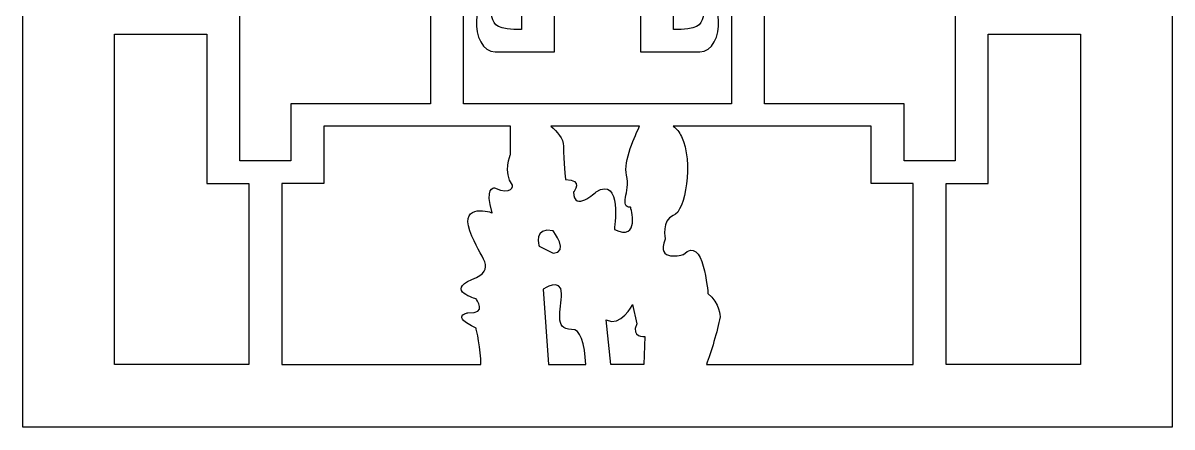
# Model space of a CAD drawing. Header units: centimetres. Extents: x 15.2 to 36.8, y -18.5 to 34.5.
# Drawn here: x 15.23 to 36.8, y -18.5 to -10.91 of the extents above; entities that cross this region are included whole.
import ezdxf

# ---------------------------------------------------------------- set-up
doc = ezdxf.new("R2010")
doc.units = ezdxf.units.CM
doc.header["$MEASUREMENT"] = 0
doc.layers.add('layer 1', color=7, linetype='Continuous')

msp = doc.modelspace()

# ---------------------------------------------------------------- linework, layer by layer
at = {"layer": 'layer 1', "color": 177}
for points, knots in [([(35.08306, -18.49868), (35.08306, -18.49868), (36.80074, -18.49868), (36.80074, -18.49868), (36.80074, -18.49868), (36.80074, -18.49868), (36.80074, -17.32512), (36.80074, -17.32512), (36.80074, -17.32512), (36.80074, -17.32512), (36.80074, 33.37273), (36.80074, 33.37273), (36.80074, 33.37273), (36.80074, 33.37273), (36.80074, 34.54629), (36.80074, 34.54629), (36.80074, 34.54629), (36.80074, 34.54629), (35.08306, 34.54629), (35.08306, 34.54629), (35.08306, 34.54629), (35.08306, 34.54629), (16.94435, 34.54629), (16.94435, 34.54629), (16.94435, 34.54629), (16.94435, 34.54629), (15.22667, 34.54629), (15.22667, 34.54629), (15.22667, 34.54629), (15.22667, 34.54629), (15.22667, 33.37273), (15.22667, 33.37273), (15.22667, 33.37273), (15.22667, 33.37273), (15.22667, -17.32512), (15.22667, -17.32512), (15.22667, -17.32512), (15.22667, -17.32512), (15.22667, -18.49868), (15.22667, -18.49868), (15.22667, -18.49868), (15.22667, -18.49868), (16.94435, -18.49868), (16.94435, -18.49868), (16.94435, -18.49868), (16.94435, -18.49868), (35.08306, -18.49868), (35.08306, -18.49868)], [0, 0, 0, 0, 0.07692308, 0.07692308, 0.07692308, 0.07692308, 0.15384615, 0.15384615, 0.15384615, 0.15384615, 0.23076923, 0.23076923, 0.23076923, 0.23076923, 0.30769231, 0.30769231, 0.30769231, 0.30769231, 0.38461538, 0.38461538, 0.38461538, 0.38461538, 0.46153846, 0.46153846, 0.46153846, 0.46153846, 0.53846154, 0.53846154, 0.53846154, 0.53846154, 0.61538462, 0.61538462, 0.61538462, 0.61538462, 0.69230769, 0.69230769, 0.69230769, 0.69230769, 0.76923077, 0.76923077, 0.76923077, 0.76923077, 0.84615385, 0.84615385, 0.84615385, 0.84615385, 1, 1, 1, 1]), ([(22.87867, -9.06434), (22.87867, -9.06434), (21.71164, -9.06434), (21.71164, -9.06434), (21.71164, -9.06434), (21.71164, -9.06434), (21.71164, 0.4053), (21.71164, 0.4053), (21.71164, 0.4053), (21.71164, 0.4053), (19.66256, 0.4053), (19.66256, 0.4053), (19.66256, 0.4053), (19.66256, 0.4053), (19.66256, -4.13049), (19.66256, -4.13049), (19.66256, -4.13049), (19.66256, -4.13049), (19.66256, -4.55298), (19.66256, -4.55298), (19.66256, -4.55298), (19.66256, -4.55298), (19.29866, -4.55298), (19.29866, -4.55298), (19.29866, -4.55298), (19.29866, -4.55298), (19.29866, -13.50065), (19.29866, -13.50065), (19.29866, -13.50065), (19.29866, -13.50065), (19.46719, -13.50065), (19.46719, -13.50065), (19.46719, -13.50065), (19.46719, -13.50065), (20.08555, -13.50065), (20.08555, -13.50065), (20.08555, -13.50065), (20.08555, -13.50065), (20.25408, -13.50065), (20.25408, -13.50065), (20.25408, -13.50065), (20.25408, -13.50065), (20.25408, -12.4254), (20.25408, -12.4254), (20.25408, -12.4254), (20.25408, -12.4254), (20.58725, -12.4254), (20.58725, -12.4254), (20.58725, -12.4254), (20.58725, -12.4254), (20.87245, -12.4254), (20.87245, -12.4254), (20.87245, -12.4254), (20.87245, -12.4254), (22.87867, -12.4254), (22.87867, -12.4254), (22.87867, -12.4254), (22.87867, -12.4254), (22.87867, -9.06434), (22.87867, -9.06434)], [0, 0, 0, 0, 0.0625, 0.0625, 0.0625, 0.0625, 0.125, 0.125, 0.125, 0.125, 0.1875, 0.1875, 0.1875, 0.1875, 0.25, 0.25, 0.25, 0.25, 0.3125, 0.3125, 0.3125, 0.3125, 0.375, 0.375, 0.375, 0.375, 0.4375, 0.4375, 0.4375, 0.4375, 0.5, 0.5, 0.5, 0.5, 0.5625, 0.5625, 0.5625, 0.5625, 0.625, 0.625, 0.625, 0.625, 0.6875, 0.6875, 0.6875, 0.6875, 0.75, 0.75, 0.75, 0.75, 0.8125, 0.8125, 0.8125, 0.8125, 0.875, 0.875, 0.875, 0.875, 1, 1, 1, 1]), ([(30.31577, 0.4053), (30.31577, 0.4053), (30.31577, -9.06434), (30.31577, -9.06434), (30.31577, -9.06434), (30.31577, -9.06434), (29.14864, -9.06434), (29.14864, -9.06434), (29.14864, -9.06434), (29.14864, -9.06434), (29.14864, -12.4254), (29.14864, -12.4254), (29.14864, -12.4254), (29.14864, -12.4254), (31.15496, -12.4254), (31.15496, -12.4254), (31.15496, -12.4254), (31.15496, -12.4254), (31.57028, -12.4254), (31.57028, -12.4254), (31.57028, -12.4254), (31.57028, -12.4254), (31.77333, -12.4254), (31.77333, -12.4254), (31.77333, -12.4254), (31.77333, -12.4254), (31.77333, -13.50065), (31.77333, -13.50065), (31.77333, -13.50065), (31.77333, -13.50065), (31.94185, -13.50065), (31.94185, -13.50065), (31.94185, -13.50065), (31.94185, -13.50065), (32.56022, -13.50065), (32.56022, -13.50065), (32.56022, -13.50065), (32.56022, -13.50065), (32.72875, -13.50065), (32.72875, -13.50065), (32.72875, -13.50065), (32.72875, -13.50065), (32.72875, -4.55298), (32.72875, -4.55298), (32.72875, -4.55298), (32.72875, -4.55298), (32.36485, -4.55298), (32.36485, -4.55298), (32.36485, -4.55298), (32.36485, -4.55298), (32.36485, -4.13049), (32.36485, -4.13049), (32.36485, -4.13049), (32.36485, -4.13049), (32.36485, 0.4053), (32.36485, 0.4053), (32.36485, 0.4053), (32.36485, 0.4053), (30.31577, 0.4053), (30.31577, 0.4053)], [0, 0, 0, 0, 0.0625, 0.0625, 0.0625, 0.0625, 0.125, 0.125, 0.125, 0.125, 0.1875, 0.1875, 0.1875, 0.1875, 0.25, 0.25, 0.25, 0.25, 0.3125, 0.3125, 0.3125, 0.3125, 0.375, 0.375, 0.375, 0.375, 0.4375, 0.4375, 0.4375, 0.4375, 0.5, 0.5, 0.5, 0.5, 0.5625, 0.5625, 0.5625, 0.5625, 0.625, 0.625, 0.625, 0.625, 0.6875, 0.6875, 0.6875, 0.6875, 0.75, 0.75, 0.75, 0.75, 0.8125, 0.8125, 0.8125, 0.8125, 0.875, 0.875, 0.875, 0.875, 1, 1, 1, 1]), ([(26.82285, -9.06434), (26.82285, -9.06434), (25.20447, -9.06434), (25.20447, -9.06434), (25.20447, -9.06434), (25.20447, -9.06434), (25.20447, -11.45186), (25.20447, -11.45186), (25.20447, -11.45186), (25.20447, -11.45186), (24.96875, -11.45186), (24.96875, -11.45186), (24.96875, -11.45186), (24.96875, -11.45186), (24.09132, -11.45187), (24.09132, -11.45187), (24.09132, -11.45187), (23.62558, -11.45828), (23.54718, -10.2184), (24.31877, -10.38189), (24.31877, -10.38189), (24.4509, -10.44346), (23.97368, -10.30483), (24.01579, -10.71853), (24.01579, -10.71853), (24.06043, -10.92974), (24.0702, -10.99783), (24.44356, -11.02938), (24.44356, -11.02938), (24.44356, -11.02938), (24.5861, -11.02938), (24.5861, -11.02938), (24.5861, -11.02938), (24.5861, -11.02938), (24.5861, -9.47643), (24.5861, -9.47643), (24.5861, -9.47643), (24.5861, -9.47643), (23.49704, -9.47643), (23.49704, -9.47643), (23.49704, -9.47643), (23.49704, -9.47643), (23.49704, -12.4254), (23.49704, -12.4254), (23.49704, -12.4254), (23.49704, -12.4254), (28.53028, -12.4254), (28.53028, -12.4254), (28.53028, -12.4254), (28.53028, -12.4254), (28.53028, -9.47643), (28.53028, -9.47643), (28.53028, -9.47643), (28.53028, -9.47643), (27.44122, -9.47643), (27.44122, -9.47643), (27.44122, -9.47643), (27.44122, -9.47643), (27.44121, -11.02938), (27.44121, -11.02938), (27.44121, -11.02938), (27.44121, -11.02938), (27.58375, -11.02938), (27.58375, -11.02938), (27.58375, -11.02938), (27.95711, -10.99783), (27.96689, -10.92974), (28.01153, -10.71853), (28.01153, -10.71853), (28.05364, -10.30483), (27.57641, -10.44346), (27.70855, -10.38189), (27.70855, -10.38189), (28.48014, -10.2184), (28.40174, -11.45828), (27.936, -11.45187), (27.936, -11.45187), (27.936, -11.45187), (27.05857, -11.45186), (27.05857, -11.45186), (27.05857, -11.45186), (27.05857, -11.45186), (26.82285, -11.45186), (26.82285, -11.45186), (26.82285, -11.45186), (26.82285, -11.45186), (26.82285, -9.06434), (26.82285, -9.06434)], [0, 0, 0, 0, 0.04347826, 0.04347826, 0.04347826, 0.04347826, 0.08695652, 0.08695652, 0.08695652, 0.08695652, 0.13043478, 0.13043478, 0.13043478, 0.13043478, 0.17391304, 0.17391304, 0.17391304, 0.17391304, 0.2173913, 0.2173913, 0.2173913, 0.2173913, 0.26086957, 0.26086957, 0.26086957, 0.26086957, 0.30434783, 0.30434783, 0.30434783, 0.30434783, 0.34782609, 0.34782609, 0.34782609, 0.34782609, 0.39130435, 0.39130435, 0.39130435, 0.39130435, 0.43478261, 0.43478261, 0.43478261, 0.43478261, 0.47826087, 0.47826087, 0.47826087, 0.47826087, 0.52173913, 0.52173913, 0.52173913, 0.52173913, 0.56521739, 0.56521739, 0.56521739, 0.56521739, 0.60869565, 0.60869565, 0.60869565, 0.60869565, 0.65217391, 0.65217391, 0.65217391, 0.65217391, 0.69565217, 0.69565217, 0.69565217, 0.69565217, 0.73913043, 0.73913043, 0.73913043, 0.73913043, 0.7826087, 0.7826087, 0.7826087, 0.7826087, 0.82608696, 0.82608696, 0.82608696, 0.82608696, 0.86956522, 0.86956522, 0.86956522, 0.86956522, 0.91304348, 0.91304348, 0.91304348, 0.91304348, 1, 1, 1, 1]), ([(19.46719, -17.32512), (19.46719, -17.32512), (19.46719, -13.92313), (19.46719, -13.92313), (19.46719, -13.92313), (19.46719, -13.92313), (19.29866, -13.92313), (19.29866, -13.92313), (19.29866, -13.92313), (19.29866, -13.92313), (18.6803, -13.92313), (18.6803, -13.92313), (18.6803, -13.92313), (18.6803, -13.92313), (18.6803, -13.50065), (18.6803, -13.50065), (18.6803, -13.50065), (18.6803, -13.50065), (18.6803, -11.11928), (18.6803, -11.11928), (18.6803, -11.11928), (18.6803, -11.11928), (16.94435, -11.11928), (16.94435, -11.11928), (16.94435, -11.11928), (16.94435, -11.11928), (16.94435, -17.32512), (16.94435, -17.32512), (16.94435, -17.32512), (16.94435, -17.32512), (19.46719, -17.32512), (19.46719, -17.32512)], [0, 0, 0, 0, 0.11111111, 0.11111111, 0.11111111, 0.11111111, 0.22222222, 0.22222222, 0.22222222, 0.22222222, 0.33333333, 0.33333333, 0.33333333, 0.33333333, 0.44444444, 0.44444444, 0.44444444, 0.44444444, 0.55555556, 0.55555556, 0.55555556, 0.55555556, 0.66666667, 0.66666667, 0.66666667, 0.66666667, 0.77777778, 0.77777778, 0.77777778, 0.77777778, 1, 1, 1, 1]), ([(35.08306, -11.11928), (35.08306, -11.11928), (33.34711, -11.11928), (33.34711, -11.11928), (33.34711, -11.11928), (33.34711, -11.11928), (33.34711, -13.50065), (33.34711, -13.50065), (33.34711, -13.50065), (33.34711, -13.50065), (33.34711, -13.92313), (33.34711, -13.92313), (33.34711, -13.92313), (33.34711, -13.92313), (32.72875, -13.92313), (32.72875, -13.92313), (32.72875, -13.92313), (32.72875, -13.92313), (32.56022, -13.92313), (32.56022, -13.92313), (32.56022, -13.92313), (32.56022, -13.92313), (32.56022, -17.32512), (32.56022, -17.32512), (32.56022, -17.32512), (32.56022, -17.32512), (35.08306, -17.32512), (35.08306, -17.32512), (35.08306, -17.32512), (35.08306, -17.32512), (35.08306, -11.11928), (35.08306, -11.11928)], [0, 0, 0, 0, 0.11111111, 0.11111111, 0.11111111, 0.11111111, 0.22222222, 0.22222222, 0.22222222, 0.22222222, 0.33333333, 0.33333333, 0.33333333, 0.33333333, 0.44444444, 0.44444444, 0.44444444, 0.44444444, 0.55555556, 0.55555556, 0.55555556, 0.55555556, 0.66666667, 0.66666667, 0.66666667, 0.66666667, 0.77777778, 0.77777778, 0.77777778, 0.77777778, 1, 1, 1, 1]), ([(24.38225, -12.84788), (24.38225, -12.84788), (24.38225, -13.37865), (24.38225, -13.37865), (24.38225, -13.37865), (24.38225, -13.37865), (24.2295, -13.71783), (24.42043, -13.95265), (24.42043, -13.95265), (24.42043, -13.95265), (24.42043, -14.16137), (24.07675, -14.00483), (24.07675, -14.00483), (24.07675, -14.00483), (23.88581, -14.00483), (24.03856, -14.47446), (24.03856, -14.47446), (24.03856, -14.47446), (23.42756, -14.26573), (23.6185, -14.81364), (23.6185, -14.81364), (23.80943, -15.36154), (24.15312, -15.51808), (23.65668, -15.72681), (23.65668, -15.72681), (23.16025, -15.93553), (23.73306, -16.09208), (23.73306, -16.09208), (23.73306, -16.09208), (23.73306, -16.09208), (23.96218, -16.37907), (23.58031, -16.35298), (23.58031, -16.35298), (23.58031, -16.35298), (23.23662, -16.40516), (23.73306, -16.63998), (23.73306, -16.63998), (23.73306, -16.63998), (23.83166, -17.05509), (23.82401, -17.32512), (23.82401, -17.32512), (23.82401, -17.32512), (20.08555, -17.32512), (20.08555, -17.32512), (20.08555, -17.32512), (20.08555, -17.32512), (20.08555, -13.92313), (20.08555, -13.92313), (20.08555, -13.92313), (20.08555, -13.92313), (20.25408, -13.92313), (20.25408, -13.92313), (20.25408, -13.92313), (20.25408, -13.92313), (20.87245, -13.92313), (20.87245, -13.92313), (20.87245, -13.92313), (20.87245, -13.92313), (20.87245, -13.50065), (20.87245, -13.50065), (20.87245, -13.50065), (20.87245, -13.50065), (20.87245, -12.84788), (20.87245, -12.84788), (20.87245, -12.84788), (20.87245, -12.84788), (22.87867, -12.84788), (22.87867, -12.84788), (22.87867, -12.84788), (22.87867, -12.84788), (23.49704, -12.84788), (23.49704, -12.84788), (23.49704, -12.84788), (23.49704, -12.84788), (24.38225, -12.84788), (24.38225, -12.84788)], [0, 0, 0, 0, 0.05, 0.05, 0.05, 0.05, 0.1, 0.1, 0.1, 0.1, 0.15, 0.15, 0.15, 0.15, 0.2, 0.2, 0.2, 0.2, 0.25, 0.25, 0.25, 0.25, 0.3, 0.3, 0.3, 0.3, 0.35, 0.35, 0.35, 0.35, 0.4, 0.4, 0.4, 0.4, 0.45, 0.45, 0.45, 0.45, 0.5, 0.5, 0.5, 0.5, 0.55, 0.55, 0.55, 0.55, 0.6, 0.6, 0.6, 0.6, 0.65, 0.65, 0.65, 0.65, 0.7, 0.7, 0.7, 0.7, 0.75, 0.75, 0.75, 0.75, 0.8, 0.8, 0.8, 0.8, 0.85, 0.85, 0.85, 0.85, 0.9, 0.9, 0.9, 0.9, 1, 1, 1, 1]), ([(26.80357, -12.84788), (26.72825, -13.0008), (26.4946, -13.50631), (26.55893, -13.77001), (26.55893, -13.77001), (26.63531, -14.0831), (26.40618, -14.3701), (26.63531, -14.3701), (26.63531, -14.3701), (26.63531, -14.3701), (26.82624, -15.02236), (26.32981, -14.78755), (26.32981, -14.78755), (26.32981, -14.78755), (26.48256, -13.77001), (25.98612, -14.0831), (25.98612, -14.0831), (25.98612, -14.0831), (25.56606, -14.47446), (25.56606, -14.0831), (25.56606, -14.0831), (25.56606, -14.0831), (25.75699, -13.84828), (25.41331, -13.84828), (25.41331, -13.84828), (25.41331, -13.84828), (25.37512, -13.50911), (25.37512, -13.22211), (25.37512, -13.22211), (25.37512, -13.08244), (25.25753, -12.94855), (25.13682, -12.84788), (25.13682, -12.84788), (25.13682, -12.84788), (26.80357, -12.84788), (26.80357, -12.84788)], [0, 0, 0, 0, 0.1, 0.1, 0.1, 0.1, 0.2, 0.2, 0.2, 0.2, 0.3, 0.3, 0.3, 0.3, 0.4, 0.4, 0.4, 0.4, 0.5, 0.5, 0.5, 0.5, 0.6, 0.6, 0.6, 0.6, 0.7, 0.7, 0.7, 0.7, 0.8, 0.8, 0.8, 0.8, 1, 1, 1, 1]), ([(28.05869, -17.32512), (28.14378, -17.09799), (28.26748, -16.69401), (28.31556, -16.43125), (28.31556, -16.43125), (28.31556, -16.43125), (28.31556, -16.17035), (28.08643, -15.98771), (28.08643, -15.98771), (28.08643, -15.98771), (28.01006, -14.86582), (27.62818, -15.25718), (27.62818, -15.25718), (27.62818, -15.25718), (27.09356, -15.41372), (27.28449, -14.97018), (27.28449, -14.97018), (27.28449, -14.97018), (27.20812, -14.60491), (27.43724, -14.52664), (27.43724, -14.52664), (27.66637, -14.44837), (27.81912, -13.5116), (27.58999, -13.04197), (27.58999, -13.04197), (27.54776, -12.95541), (27.49513, -12.89269), (27.4374, -12.84788), (27.4374, -12.84788), (27.4374, -12.84788), (28.53028, -12.84788), (28.53028, -12.84788), (28.53028, -12.84788), (28.53028, -12.84788), (29.14864, -12.84788), (29.14864, -12.84788), (29.14864, -12.84788), (29.14864, -12.84788), (31.15496, -12.84788), (31.15496, -12.84788), (31.15496, -12.84788), (31.15496, -12.84788), (31.15496, -13.50065), (31.15496, -13.50065), (31.15496, -13.50065), (31.15496, -13.50065), (31.15496, -13.92313), (31.15496, -13.92313), (31.15496, -13.92313), (31.15496, -13.92313), (31.77333, -13.92313), (31.77333, -13.92313), (31.77333, -13.92313), (31.77333, -13.92313), (31.94185, -13.92313), (31.94185, -13.92313), (31.94185, -13.92313), (31.94185, -13.92313), (31.94185, -17.32512), (31.94185, -17.32512), (31.94185, -17.32512), (31.94185, -17.32512), (28.05869, -17.32512), (28.05869, -17.32512)], [0, 0, 0, 0, 0.05882353, 0.05882353, 0.05882353, 0.05882353, 0.11764706, 0.11764706, 0.11764706, 0.11764706, 0.17647059, 0.17647059, 0.17647059, 0.17647059, 0.23529412, 0.23529412, 0.23529412, 0.23529412, 0.29411765, 0.29411765, 0.29411765, 0.29411765, 0.35294118, 0.35294118, 0.35294118, 0.35294118, 0.41176471, 0.41176471, 0.41176471, 0.41176471, 0.47058824, 0.47058824, 0.47058824, 0.47058824, 0.52941176, 0.52941176, 0.52941176, 0.52941176, 0.58823529, 0.58823529, 0.58823529, 0.58823529, 0.64705882, 0.64705882, 0.64705882, 0.64705882, 0.70588235, 0.70588235, 0.70588235, 0.70588235, 0.76470588, 0.76470588, 0.76470588, 0.76470588, 0.82352941, 0.82352941, 0.82352941, 0.82352941, 0.88235294, 0.88235294, 0.88235294, 0.88235294, 1, 1, 1, 1]), ([(25.18418, -15.23109), (25.18418, -15.23109), (24.91687, -15.10063), (24.91687, -15.10063), (24.91687, -15.10063), (24.91687, -15.10063), (24.80231, -14.73536), (25.18418, -14.81364), (25.18418, -14.81364), (25.18418, -14.81364), (25.48968, -15.23109), (25.18418, -15.23109)], [0, 0, 0, 0, 0.25, 0.25, 0.25, 0.25, 0.5, 0.5, 0.5, 0.5, 1, 1, 1, 1]), ([(25.52787, -16.66607), (25.68938, -16.63665), (25.77798, -16.93414), (25.79376, -17.32512), (25.79376, -17.32512), (25.79376, -17.32512), (25.09313, -17.32512), (25.09313, -17.32512), (25.09313, -17.32512), (25.09313, -17.32512), (24.99324, -15.90944), (24.99324, -15.90944), (24.99324, -15.90944), (24.99324, -15.90944), (25.33693, -15.67463), (25.33693, -15.98771), (25.33693, -15.98771), (25.33693, -16.3008), (25.18418, -16.66607), (25.52787, -16.66607)], [0, 0, 0, 0, 0.16666667, 0.16666667, 0.16666667, 0.16666667, 0.33333333, 0.33333333, 0.33333333, 0.33333333, 0.5, 0.5, 0.5, 0.5, 0.66666667, 0.66666667, 0.66666667, 0.66666667, 1, 1, 1, 1]), ([(26.74987, -16.56171), (26.74987, -16.56171), (26.67349, -16.19644), (26.67349, -16.19644), (26.67349, -16.19644), (26.67349, -16.19644), (26.44437, -16.63998), (26.17706, -16.48344), (26.17706, -16.48344), (26.17706, -16.48344), (26.26326, -17.32512), (26.26326, -17.32512), (26.26326, -17.32512), (26.26326, -17.32512), (26.8808, -17.32512), (26.8808, -17.32512), (26.8808, -17.32512), (26.8808, -17.32512), (26.90262, -16.79652), (26.90262, -16.79652), (26.90262, -16.79652), (26.90262, -16.79652), (26.63531, -16.82261), (26.74987, -16.56171)], [0, 0, 0, 0, 0.14285714, 0.14285714, 0.14285714, 0.14285714, 0.28571429, 0.28571429, 0.28571429, 0.28571429, 0.42857143, 0.42857143, 0.42857143, 0.42857143, 0.57142857, 0.57142857, 0.57142857, 0.57142857, 0.71428571, 0.71428571, 0.71428571, 0.71428571, 1, 1, 1, 1])]:
    msp.add_open_spline(points, degree=3, knots=knots, dxfattribs=at)

doc.saveas('drawing.dxf')
